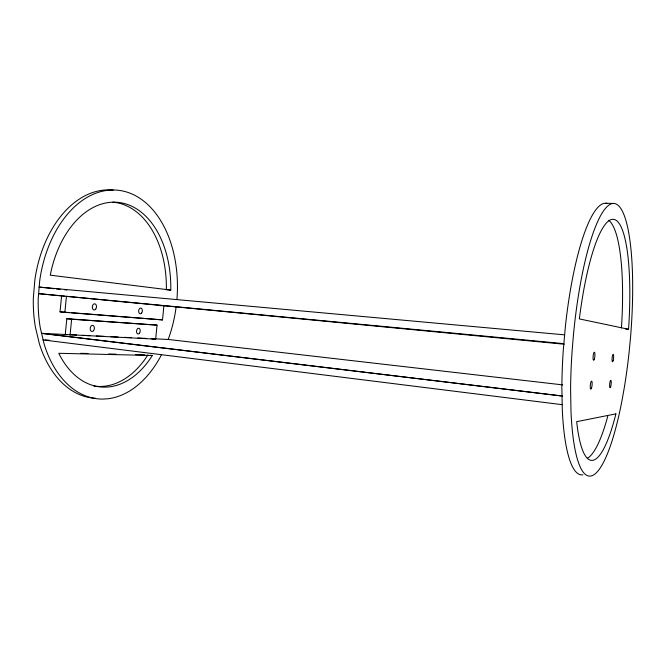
<?xml version="1.0" encoding="UTF-8"?>
<svg xmlns="http://www.w3.org/2000/svg" width="666" height="666" viewBox="0 0 666 666"><rect width="100%" height="100%" fill="white"/><g stroke="black" fill="none" stroke-linecap="round" stroke-linejoin="round"><path stroke-width="1" d="M170.771 290.085L170.804 288.32A92.716 61.23 -84.8 0 0 119.53 202.547A92.716 61.23 -84.8 0 0 50.949 271.828L50.275 275.183L170.771 290.085L166.334 289.702L166.375 287.945A92.449 61.447 -84.8 0 0 112.82 202.156M582.892 474.808A136.372 29.429 -84.8 0 1 562.312 410.189L561.863 388.869A136.372 29.429 -84.8 0 1 563.303 349.925L565.459 325.799A136.372 29.429 -84.8 0 1 607.201 203.463M621.428 327.905L621.536 326.423A120.579 25.974 -84.8 0 0 608.666 220.329M628.546 329.262L628.704 327.031A121.029 25.191 -84.8 0 0 614.318 219.497A121.029 25.191 -84.8 0 0 579.936 314.394L579.362 318.914L628.546 329.262L625.474 328.996M176.94 299.067L177.073 297.461A104.787 69.272 -84.8 0 0 118.881 190.343A104.787 69.272 -84.8 0 0 39.76 280.311L38.228 298.343A104.787 69.272 -84.8 0 0 40.276 327.789L44.164 344.189A104.787 69.272 -84.8 0 0 103.73 399.051L107.359 398.809A104.787 69.272 -84.8 0 0 161.588 354.537M155.669 339.161L157.043 325.125L66.816 318.706L65.26 334.474L155.669 339.161L151.174 338.636M563.777 343.639L38.445 293.631L61.597 295.912L60.032 311.83L64.868 312.337L162.537 319.896L163.894 305.969M64.868 312.337L66.442 296.37L564.252 344.23M70.072 335.048L71.637 319.23L157.043 325.125M176.09 307.184L176.065 307.376A104.787 69.272 -84.8 0 1 169.372 336.147L168.19 339.46L152.173 338.686M152.331 355.502L150.724 357.992A92.716 61.23 -84.8 0 1 108.158 386.996L104.953 387.154A92.716 61.23 -84.8 0 1 59.724 355.194L58.791 353.296L152.331 355.502L150.541 355.278M147.86 354.936L146.254 357.426A92.449 61.447 -84.8 0 1 103.555 386.305L100.333 386.471A92.449 61.447 -84.8 0 1 93.898 386.03M42.441 333.366L41.359 333.4L562.404 396.045L42.441 333.366L67.333 334.573M80.819 353.313L88.037 353.488M108.666 353.987L115.884 354.162M135.489 354.637L144.772 354.861M605.66 203.247L613.694 203.463M45.022 339.993L49.159 340.16M69.406 334.673L76.648 335.023M82.859 335.331L90.101 335.681M96.312 335.98L104.595 336.38M110.806 336.68L118.049 337.029M124.259 337.329L131.502 337.687M137.712 337.987L145.996 338.386M60.032 311.83L69.314 312.545M71.379 312.704L95.105 314.543M97.169 314.71L162.537 319.896M564.56 334.848L39.003 287.063L54.412 288.711M159.407 305.536L162.096 305.794M62.629 296.012L64.685 296.212M56.468 288.927L60.573 289.369M64.685 289.81L66.742 290.026M66.816 318.706L71.637 319.23M168.19 339.46L562.728 384.89M42.949 339.91L562.104 404.662M95.471 398.285A104.487 69.522 -84.8 0 1 39.319 343.573L35.415 327.214A104.487 69.522 -84.8 0 1 33.342 297.86L34.865 279.895A104.487 69.522 -84.8 0 1 113.212 190.11M607.742 416.267A120.579 25.974 -84.8 0 1 587.345 458.291M573.468 334.632L572.127 350.791A136.888 28.538 -84.8 0 0 570.612 389.893L570.987 411.288A136.888 28.538 -84.8 0 0 592.299 475.599L593.847 474.783A136.888 28.538 -84.8 0 0 622.227 399.292L624.3 387.587A136.888 28.538 -84.8 0 0 629.262 350.691L630.461 338.103A136.888 28.538 -84.8 0 0 614.81 203.588A136.888 28.538 -84.8 0 0 574.292 326.565L573.468 334.632M615.9 413.861L615.051 417.199A121.029 25.191 -84.8 0 1 595.138 459.448L593.772 460.081A121.029 25.191 -84.8 0 1 576.939 424.051L576.689 421.653L615.9 413.861M141.592 313.087A2.897 1.832 -84 0 0 141.25 308.192A2.897 1.832 -84 0 0 138.67 311.513A2.897 1.832 -84 0 0 141.592 313.087M95.654 309.19A3.089 2.081 -83.9 0 0 95.238 303.962A3.089 2.081 -83.9 0 0 92.316 307.492A3.089 2.081 -83.9 0 0 95.654 309.19M139.469 333.233A2.897 1.832 -82.9 0 0 139.136 328.363A2.897 1.832 -82.9 0 0 136.538 331.751A2.897 1.832 -82.9 0 0 139.469 333.233M93.54 330.661A3.089 2.081 -82.5 0 0 93.123 325.458A3.089 2.081 -82.5 0 0 90.193 329.062A3.089 2.081 -82.5 0 0 93.54 330.661M610.689 386.613A3.73 0.741 -84.3 0 0 610.938 380.428A3.73 0.741 -84.3 0 0 609.598 385.006A3.73 0.741 -84.3 0 0 610.689 386.613M591.55 387.945A4.054 0.874 -84.2 0 0 591.791 381.21A4.054 0.874 -84.2 0 0 590.243 386.197A4.054 0.874 -84.2 0 0 591.55 387.945M594.338 359.14A4.046 0.874 -84.6 0 0 594.588 352.364A4.046 0.874 -84.6 0 0 593.048 357.217A4.046 0.874 -84.6 0 0 594.338 359.14M613.111 360.731A3.721 0.741 -84.6 0 0 613.369 354.503A3.721 0.741 -84.6 0 0 612.037 358.974A3.721 0.741 -84.6 0 0 613.111 360.731"/></g></svg>
